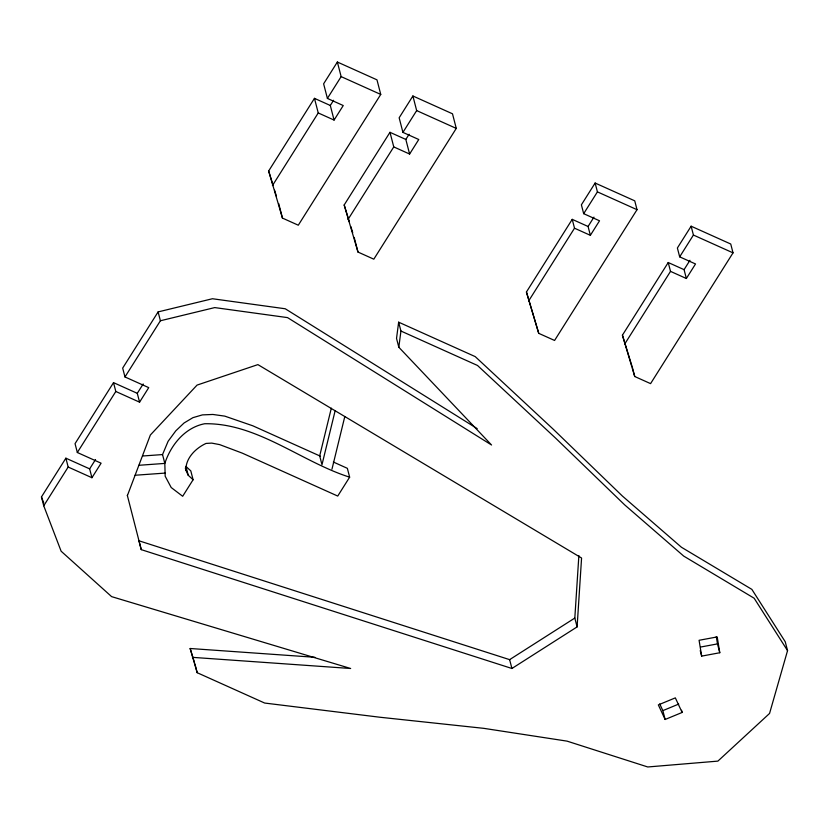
<?xml version="1.0" encoding="UTF-8"?>
<svg xmlns="http://www.w3.org/2000/svg" width="829" height="829" viewBox="0 0 829 829"><rect width="100%" height="100%" fill="white"/><g stroke="black" fill="none" stroke-linecap="round" stroke-linejoin="round"><path stroke-width="1.24" d="M320.512 456.251L252.814 425.805L224.763 416.127L212.866 414.459L202.39 414.894L192.929 417.661L184.059 422.987L175.779 430.862L168.1 441.297L162.536 454.572L164.826 463.411L165.178 476.229L171.199 487.525L182.67 496.281L193.095 479.753L188.224 475.266L185.903 470.24C185.489 458.199 195.748 448.157 206.017 443.432L211.727 443.111L219.685 444.624L242.369 453.173L337.735 496.063L349.641 477.172L347.351 468.323L333.351 462.022M574.818 618.051L509.628 659.646L138.961 540.788L141.251 549.637L511.918 668.485L577.098 626.9L574.818 618.051L578.87 555.544M577.098 626.9L581.575 558.01L257.902 364.615L197.064 385.091L150.37 434.997L127.397 495.566M314.927 657.293L190.152 648.496L197.178 672.702L264.658 703.044L379.765 717.22L483.742 728.339L567.067 741.136L647.76 766.97L717.893 761.115L769.561 713.448L787.55 650.641L785.26 641.791L751.862 589.378L681.438 547.254L622.361 496.011L553.399 429.36L475.214 356.615L398.645 322.18L396.531 338.387L398.811 347.237L491.556 445.007L287.539 317.611L214.732 307.59L160.401 320.761L124.972 376.946L148.733 387.63L139.573 402.169L115.811 391.475L113.521 382.635L137.282 393.319L139.573 402.169M398.811 347.237L400.935 331.03L398.645 322.18M331.32 408.179L319.693 455.888L321.984 464.727L335.134 410.759M331.963 469.214L344.802 416.531M192.442 657.345L350.657 668.495L111.614 596.631L61.128 551.212L43.74 505.794L41.45 496.944L65.885 458.188L89.646 468.872L91.936 477.722L68.175 467.038L65.885 458.188M113.521 382.635L75.045 443.66L77.335 452.51L101.097 463.193L91.936 477.722M477.203 428.624L285.249 308.771L212.442 298.741L158.111 311.911L122.682 368.097L124.972 376.946M43.74 505.794L68.175 467.038M77.335 452.51L115.811 391.475M334.077 120.07L343.247 105.542L327.403 98.423L323.621 83.822L337.362 62.03L376.977 79.843L380.749 94.433L298.295 225.208L282.451 218.089L268.658 171.002L314.46 98.35L330.305 105.48L334.077 120.07L318.243 112.951L314.46 98.35M89.646 468.872L95.532 459.535M137.282 393.319L143.179 383.982M272.43 185.603L318.243 112.951M327.403 98.423L341.144 76.62L337.362 62.03M330.305 105.48L333.579 100.288M409.609 154.039L418.769 139.51L402.925 132.381L399.153 117.791L412.894 95.988L452.499 113.801L456.271 128.402L373.817 259.176L357.973 252.047L344.18 204.97L389.982 132.319L405.827 139.438L409.609 154.039L393.765 146.909L389.982 132.319M347.952 219.571L393.765 146.909M402.925 132.381L416.666 110.589L412.894 95.988M405.827 139.438L409.101 134.257M590.362 235.322L599.522 220.794L583.678 213.675L581.388 204.825L595.129 183.033L634.745 200.836L637.024 209.685L554.58 340.46L538.736 333.341L526.425 292.005L572.228 219.353L588.072 226.483L590.362 235.322L574.518 228.203L572.228 219.353M528.715 300.854L574.518 228.203M583.678 213.675L597.419 191.872L595.129 183.033M588.072 226.483L593.958 217.136M686.36 278.503L695.521 263.964L679.676 256.845L677.386 247.995L691.127 226.203L730.743 244.016L733.023 252.855L650.578 383.63L634.734 376.511L622.424 335.175L668.226 262.524L684.07 269.653L686.36 278.503L670.516 271.373L668.226 262.524M624.714 344.025L670.516 271.373M679.676 256.845L693.417 235.042L691.127 226.203M684.07 269.653L689.956 260.306M681.562 710.246L682.132 712.453L665.138 719.479L662.858 710.629L678.713 704.08M700.578 647.045L717.489 643.895L719.779 652.744L701.666 656.122L700.236 650.589M142.775 455.991L162.536 454.572M138.889 465.287L164.826 463.411C170.795 445.08 184.929 427.515 204.68 423.743C256.949 422.759 301.642 462.012 349.641 477.172M135.106 475.245L165.095 473.09M341.144 76.62L380.749 94.433M416.666 110.589L456.271 128.402M597.419 191.872L637.024 209.685M693.417 235.042L733.023 252.855M400.935 331.03L477.504 365.465L555.689 438.209L624.651 504.851L683.728 556.104L754.152 598.227L787.55 650.641M682.132 712.453L675.334 697.873L658.34 704.899L665.138 719.479M659.718 703.904L662.858 710.629M41.45 496.944L43.74 502.923M622.424 335.175L632.071 366.459M526.425 292.005L538.736 333.341M344.18 204.97L349.372 221.809M350.864 226.628L352.719 232.638M268.658 171.002L273.114 185.437M274.596 190.255L276.451 196.266M190.152 648.496L194.525 662.672M632.444 367.661L634.734 376.511M509.628 659.646L511.918 668.485M354.201 237.446L357.973 252.047M278.679 203.488L282.451 218.089M158.111 311.911L160.401 320.761M193.095 479.753L190.805 470.903L185.945 466.416L188.224 475.266M185.333 468.033L185.903 470.24M194.898 663.853L197.178 672.702M127.314 495.327L141.251 549.637M701.666 656.122L699.075 640.289L717.199 636.921L719.779 652.744M716.297 636.589L717.489 643.895"/></g></svg>
